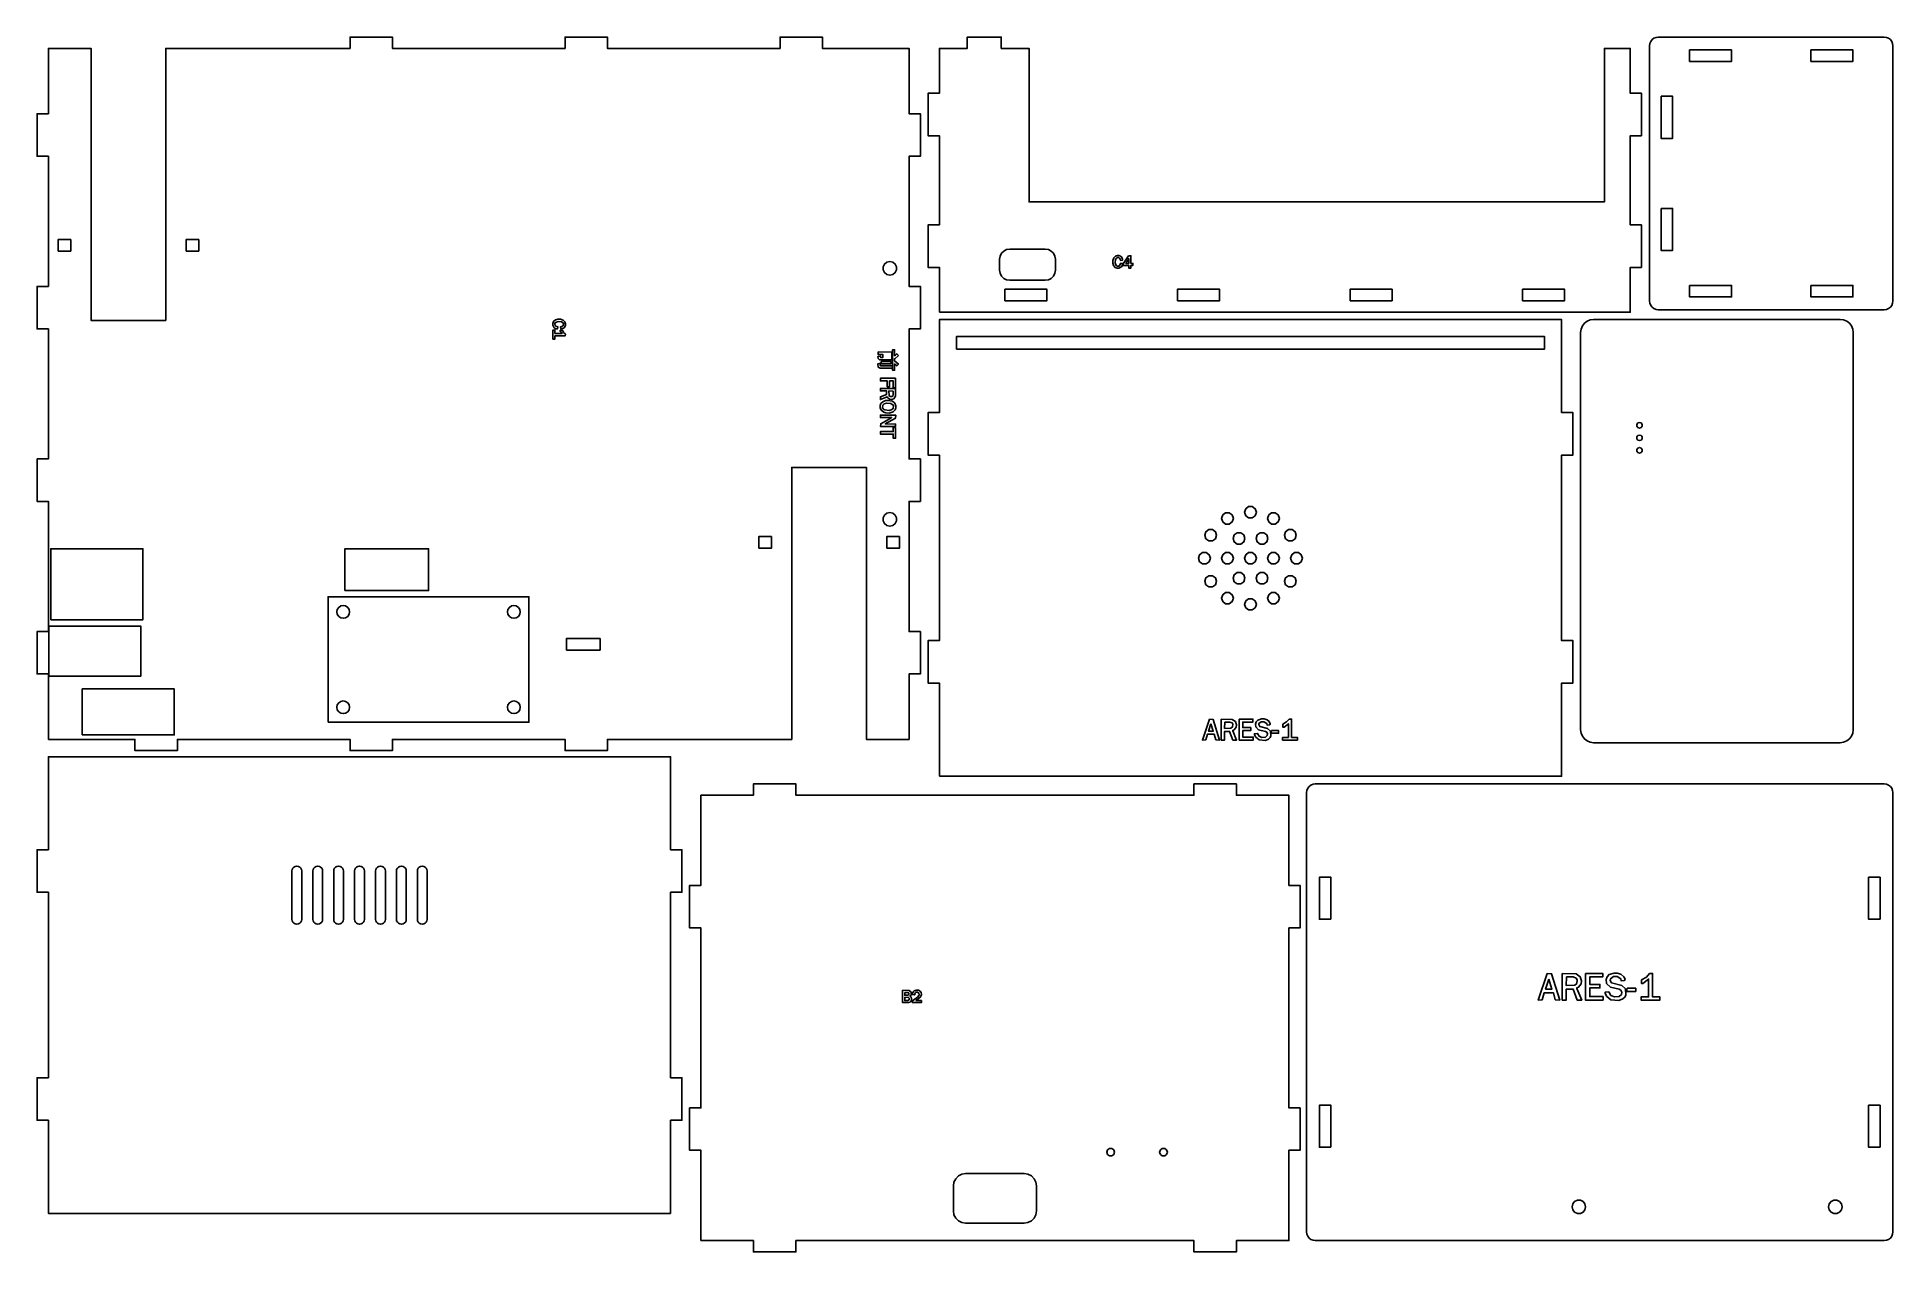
# Model space of a CAD drawing. Header units: millimetres. Extents: x 3 to 447, y 7 to 297.
import ezdxf

# ---------------------------------------------------------------- set-up
doc = ezdxf.new("R2010")
doc.units = ezdxf.units.MM
for name, color, linetype in [('CUT', 1, 'CONTINUOUS'), ('ENGRAVE', 7, 'CONTINUOUS'), ('SCORE', 5, 'CONTINUOUS')]:
    doc.layers.add(name, color=color, linetype=linetype)

msp = doc.modelspace()

# ---------------------------------------------------------------- linework, layer by layer
at = {"layer": 'CUT'}
for points in [[(5.7, 129.15), (5.7, 144.775), (3, 144.775), (3, 154.925), (5.7, 154.925), (5.7, 186.025), (3, 186.025), (3, 196.175), (5.7, 196.175), (5.7, 227.275), (3, 227.275), (3, 237.425), (5.7, 237.425), (5.7, 268.525), (3, 268.525), (3, 278.675), (5.7, 278.675), (5.7, 294.3), (15.9, 294.3), (15.9, 229.3), (33.75, 229.3), (33.75, 294.3), (77.8, 294.3), (77.8, 297), (87.95, 297), (87.95, 294.3), (129.2, 294.3), (129.2, 297), (139.35, 297), (139.35, 294.3), (180.6, 294.3), (180.6, 297), (190.75, 297), (190.75, 294.3), (211.45, 294.3), (211.45, 278.675), (214.15, 278.675), (214.15, 268.525), (211.45, 268.525), (211.45, 237.425), (214.15, 237.425), (214.15, 227.275), (211.45, 227.275), (211.45, 196.175), (214.15, 196.175), (214.15, 186.025), (211.45, 186.025), (211.45, 154.925), (214.15, 154.925), (214.15, 144.775), (211.45, 144.775), (211.45, 129.15), (201.25, 129.15), (201.25, 194.15), (183.4, 194.15), (183.4, 129.15), (139.35, 129.15), (139.35, 126.45), (129.2, 126.45), (129.2, 129.15), (87.95, 129.15), (87.95, 126.45), (77.8, 126.45), (77.8, 129.15), (36.55, 129.15), (36.55, 126.45), (26.4, 126.45), (26.4, 129.15)], [(218.7, 231.225), (383.85, 231.225), (383.85, 241.956), (386.55, 241.956), (386.55, 252.106), (383.85, 252.106), (383.85, 273.419), (386.55, 273.419), (386.55, 283.569), (383.85, 283.569), (383.85, 294.3), (377.7, 294.3), (377.7, 257.6), (240.15, 257.6), (240.15, 294.3), (233.5, 294.3), (233.5, 297), (225.35, 297), (225.35, 294.3), (218.7, 294.3), (218.7, 283.569), (216, 283.569), (216, 273.419), (218.7, 273.419), (218.7, 252.106), (216, 252.106), (216, 241.956), (218.7, 241.956)], [(388.5, 294.93), (388.5, 233.92), (388.57, 233.388), (388.777, 232.887), (389.107, 232.457), (389.537, 232.127), (390.038, 231.92), (390.57, 231.85), (444.58, 231.85), (445.112, 231.92), (445.613, 232.127), (446.043, 232.457), (446.373, 232.887), (446.58, 233.388), (446.65, 233.92), (446.65, 294.93), (446.58, 295.462), (446.373, 295.963), (446.043, 296.393), (445.613, 296.723), (445.112, 296.93), (444.58, 297), (390.57, 297), (390.038, 296.93), (389.537, 296.723), (389.107, 296.393), (388.777, 295.963), (388.57, 295.462)], [(398.05, 293.95), (398.05, 291.2), (408.1, 291.2), (408.1, 293.95)], [(427.05, 293.95), (427.05, 291.2), (437.1, 291.2), (437.1, 293.95)], [(391.25, 282.85), (391.25, 272.8), (394, 272.8), (394, 282.85)], [(391.25, 256.05), (391.25, 246), (394, 246), (394, 256.05)], [(8, 245.85), (8, 248.6), (11.05, 248.6), (11.05, 245.85)], [(38.6, 245.85), (38.6, 248.6), (41.65, 248.6), (41.65, 245.85)], [(246.45, 243.894), (246.33, 244.649), (245.986, 245.324), (245.45, 245.861), (244.774, 246.205), (244.019, 246.325), (235.531, 246.325), (234.776, 246.205), (234.1, 245.861), (233.564, 245.324), (233.22, 244.649), (233.1, 243.894), (233.1, 241.305), (233.22, 240.55), (233.564, 239.875), (234.1, 239.338), (234.776, 238.994), (235.531, 238.875), (244.019, 238.875), (244.774, 238.994), (245.45, 239.338), (245.986, 239.875), (246.33, 240.55), (246.45, 241.305)], [(206.875, 243.348), (207.579, 243.187), (208.144, 242.737), (208.457, 242.086), (208.457, 241.364), (208.144, 240.713), (207.579, 240.263), (206.875, 240.102), (206.171, 240.263), (205.606, 240.713), (205.293, 241.364), (205.293, 242.086), (205.606, 242.737), (206.171, 243.187)], [(234.375, 233.975), (244.425, 233.975), (244.425, 236.725), (234.375, 236.725)], [(275.625, 233.975), (285.675, 233.975), (285.675, 236.725), (275.625, 236.725)], [(316.875, 233.975), (326.925, 233.975), (326.925, 236.725), (316.875, 236.725)], [(358.125, 233.975), (368.175, 233.975), (368.175, 236.725), (358.125, 236.725)], [(398.05, 237.65), (398.05, 234.9), (408.1, 234.9), (408.1, 237.65)], [(427.05, 237.65), (427.05, 234.9), (437.1, 234.9), (437.1, 237.65)], [(218.7, 120.35), (367.45, 120.35), (367.45, 142.6), (370.15, 142.6), (370.15, 152.75), (367.45, 152.75), (367.45, 197.1), (370.15, 197.1), (370.15, 207.25), (367.45, 207.25), (367.45, 229.5), (218.7, 229.5), (218.7, 207.25), (216, 207.25), (216, 197.1), (218.7, 197.1), (218.7, 152.75), (216, 152.75), (216, 142.6), (218.7, 142.6)], [(372, 131.42), (372, 226.43), (372.104, 227.221), (372.411, 227.963), (372.9, 228.6), (373.537, 229.089), (374.279, 229.396), (375.07, 229.5), (434.08, 229.5), (434.871, 229.396), (435.613, 229.089), (436.25, 228.6), (436.739, 227.963), (437.046, 227.221), (437.15, 226.43), (437.15, 131.42), (437.046, 130.629), (436.739, 129.887), (436.25, 129.25), (435.613, 128.761), (434.871, 128.454), (434.08, 128.35), (375.07, 128.35), (374.279, 128.454), (373.537, 128.761), (372.9, 129.25), (372.411, 129.887), (372.104, 130.629)], [(386.075, 204.896), (386.469, 204.768), (386.713, 204.432), (386.713, 204.018), (386.469, 203.682), (386.075, 203.554), (385.681, 203.682), (385.437, 204.018), (385.437, 204.432), (385.681, 204.768)], [(386.075, 201.896), (386.469, 201.768), (386.713, 201.432), (386.713, 201.018), (386.469, 200.682), (386.075, 200.554), (385.681, 200.682), (385.437, 201.018), (385.437, 201.432), (385.681, 201.768)], [(386.075, 198.896), (386.469, 198.768), (386.713, 198.432), (386.713, 198.018), (386.469, 197.682), (386.075, 197.554), (385.681, 197.682), (385.437, 198.018), (385.437, 198.432), (385.681, 198.768)], [(206.875, 183.348), (207.579, 183.187), (208.144, 182.737), (208.457, 182.086), (208.457, 181.364), (208.144, 180.713), (207.579, 180.263), (206.875, 180.102), (206.171, 180.263), (205.606, 180.713), (205.293, 181.364), (205.293, 182.086), (205.606, 182.737), (206.171, 183.187)], [(288.996, 181.951), (288.725, 182.787), (288.014, 183.303), (287.136, 183.303), (286.425, 182.787), (286.154, 181.951), (286.425, 181.116), (287.136, 180.6), (288.014, 180.6), (288.725, 181.116)], [(294.496, 183.425), (294.225, 184.26), (293.514, 184.777), (292.636, 184.777), (291.925, 184.26), (291.654, 183.425), (291.925, 182.59), (292.636, 182.073), (293.514, 182.073), (294.225, 182.59)], [(299.996, 181.951), (299.725, 182.787), (299.014, 183.303), (298.136, 183.303), (297.425, 182.787), (297.154, 181.951), (297.425, 181.116), (298.136, 180.6), (299.014, 180.6), (299.725, 181.116)], [(175.5, 174.85), (175.5, 177.6), (178.55, 177.6), (178.55, 174.85)], [(206.1, 174.85), (206.1, 177.6), (209.15, 177.6), (209.15, 174.85)], [(284.97, 177.925), (284.698, 178.76), (283.988, 179.277), (283.11, 179.277), (282.399, 178.76), (282.128, 177.925), (282.399, 177.09), (283.11, 176.573), (283.988, 176.573), (284.698, 177.09)], [(291.746, 177.188), (291.475, 178.023), (290.764, 178.54), (289.886, 178.54), (289.175, 178.023), (288.904, 177.188), (289.175, 176.353), (289.886, 175.837), (290.764, 175.837), (291.475, 176.353)], [(297.246, 177.188), (296.975, 178.023), (296.264, 178.54), (295.386, 178.54), (294.675, 178.023), (294.404, 177.188), (294.675, 176.353), (295.386, 175.837), (296.264, 175.837), (296.975, 176.353)], [(304.022, 177.925), (303.751, 178.76), (303.04, 179.277), (302.162, 179.277), (301.452, 178.76), (301.18, 177.925), (301.452, 177.09), (302.162, 176.573), (303.04, 176.573), (303.751, 177.09)], [(283.496, 172.425), (283.225, 173.26), (282.514, 173.777), (281.636, 173.777), (280.925, 173.26), (280.654, 172.425), (280.925, 171.59), (281.636, 171.073), (282.514, 171.073), (283.225, 171.59)], [(288.996, 172.425), (288.725, 173.26), (288.014, 173.777), (287.136, 173.777), (286.425, 173.26), (286.154, 172.425), (286.425, 171.59), (287.136, 171.073), (288.014, 171.073), (288.725, 171.59)], [(294.496, 172.425), (294.225, 173.26), (293.514, 173.777), (292.636, 173.777), (291.925, 173.26), (291.654, 172.425), (291.925, 171.59), (292.636, 171.073), (293.514, 171.073), (294.225, 171.59)], [(299.996, 172.425), (299.725, 173.26), (299.014, 173.777), (298.136, 173.777), (297.425, 173.26), (297.154, 172.425), (297.425, 171.59), (298.136, 171.073), (299.014, 171.073), (299.725, 171.59)], [(305.496, 172.425), (305.225, 173.26), (304.514, 173.777), (303.636, 173.777), (302.925, 173.26), (302.654, 172.425), (302.925, 171.59), (303.636, 171.073), (304.514, 171.073), (305.225, 171.59)], [(291.746, 167.662), (291.475, 168.497), (290.764, 169.013), (289.886, 169.013), (289.175, 168.497), (288.904, 167.662), (289.175, 166.827), (289.886, 166.31), (290.764, 166.31), (291.475, 166.827)], [(297.246, 167.662), (296.975, 168.497), (296.264, 169.013), (295.386, 169.013), (294.675, 168.497), (294.404, 167.662), (294.675, 166.827), (295.386, 166.31), (296.264, 166.31), (296.975, 166.827)], [(284.97, 166.925), (284.698, 167.76), (283.988, 168.277), (283.11, 168.277), (282.399, 167.76), (282.128, 166.925), (282.399, 166.09), (283.11, 165.573), (283.988, 165.573), (284.698, 166.09)], [(288.996, 162.899), (288.725, 163.734), (288.014, 164.25), (287.136, 164.25), (286.425, 163.734), (286.154, 162.899), (286.425, 162.063), (287.136, 161.547), (288.014, 161.547), (288.725, 162.063)], [(299.996, 162.899), (299.725, 163.734), (299.014, 164.25), (298.136, 164.25), (297.425, 163.734), (297.154, 162.899), (297.425, 162.063), (298.136, 161.547), (299.014, 161.547), (299.725, 162.063)], [(304.022, 166.925), (303.751, 167.76), (303.04, 168.277), (302.162, 168.277), (301.452, 167.76), (301.18, 166.925), (301.452, 166.09), (302.162, 165.573), (303.04, 165.573), (303.751, 166.09)], [(76.175, 161.149), (76.758, 161.033), (77.252, 160.702), (77.583, 160.208), (77.699, 159.625), (77.583, 159.042), (77.252, 158.548), (76.758, 158.217), (76.175, 158.101), (75.592, 158.217), (75.098, 158.548), (74.767, 159.042), (74.651, 159.625), (74.767, 160.208), (75.098, 160.702), (75.592, 161.033)], [(116.975, 161.149), (117.558, 161.033), (118.052, 160.702), (118.383, 160.208), (118.499, 159.625), (118.383, 159.042), (118.052, 158.548), (117.558, 158.217), (116.975, 158.101), (116.392, 158.217), (115.898, 158.548), (115.567, 159.042), (115.451, 159.625), (115.567, 160.208), (115.898, 160.702), (116.392, 161.033)], [(294.496, 161.425), (294.225, 162.26), (293.514, 162.777), (292.636, 162.777), (291.925, 162.26), (291.654, 161.425), (291.925, 160.59), (292.636, 160.073), (293.514, 160.073), (294.225, 160.59)], [(129.55, 150.5), (129.55, 153.25), (137.6, 153.25), (137.6, 150.5)], [(76.175, 138.349), (76.758, 138.233), (77.252, 137.902), (77.583, 137.408), (77.699, 136.825), (77.583, 136.242), (77.252, 135.748), (76.758, 135.417), (76.175, 135.301), (75.592, 135.417), (75.098, 135.748), (74.767, 136.242), (74.651, 136.825), (74.767, 137.408), (75.098, 137.902), (75.592, 138.233)], [(116.975, 138.349), (117.558, 138.233), (118.052, 137.902), (118.383, 137.408), (118.499, 136.825), (118.383, 136.242), (118.052, 135.748), (117.558, 135.417), (116.975, 135.301), (116.392, 135.417), (115.898, 135.748), (115.567, 136.242), (115.451, 136.825), (115.567, 137.408), (115.898, 137.902), (116.392, 138.233)], [(154.45, 15.85), (5.7, 15.85), (5.7, 38.1), (3, 38.1), (3, 48.25), (5.7, 48.25), (5.7, 92.6), (3, 92.6), (3, 102.75), (5.7, 102.75), (5.7, 125), (154.45, 125), (154.45, 102.75), (157.15, 102.75), (157.15, 92.6), (154.45, 92.6), (154.45, 48.25), (157.15, 48.25), (157.15, 38.1), (154.45, 38.1)], [(161.7, 9.35), (174.25, 9.35), (174.25, 6.65), (184.4, 6.65), (184.4, 9.35), (279.55, 9.35), (279.55, 6.65), (289.7, 6.65), (289.7, 9.35), (302.25, 9.35), (302.25, 30.925), (304.95, 30.925), (304.95, 41.075), (302.25, 41.075), (302.25, 84.075), (304.95, 84.075), (304.95, 94.225), (302.25, 94.225), (302.25, 115.8), (289.7, 115.8), (289.7, 118.5), (279.55, 118.5), (279.55, 115.8), (184.4, 115.8), (184.4, 118.5), (174.25, 118.5), (174.25, 115.8), (161.7, 115.8), (161.7, 94.225), (159, 94.225), (159, 84.075), (161.7, 84.075), (161.7, 41.075), (159, 41.075), (159, 30.925), (161.7, 30.925)], [(444.58, 9.35), (308.57, 9.35), (308.038, 9.42), (307.537, 9.627), (307.107, 9.957), (306.777, 10.387), (306.57, 10.888), (306.5, 11.42), (306.5, 116.43), (306.57, 116.962), (306.777, 117.463), (307.107, 117.893), (307.537, 118.223), (308.038, 118.43), (308.57, 118.5), (444.58, 118.5), (445.112, 118.43), (445.613, 118.223), (446.043, 117.893), (446.373, 117.463), (446.58, 116.962), (446.65, 116.43), (446.65, 11.42), (446.58, 10.888), (446.373, 10.387), (446.043, 9.957), (445.613, 9.627), (445.112, 9.42)], [(63.9, 97.719), (63.956, 98.072), (64.116, 98.386), (64.364, 98.634), (64.678, 98.794), (65.031, 98.85), (65.119, 98.85), (65.472, 98.794), (65.786, 98.634), (66.034, 98.386), (66.194, 98.072), (66.25, 97.719), (66.25, 86.131), (66.194, 85.778), (66.034, 85.464), (65.786, 85.216), (65.472, 85.056), (65.119, 85), (65.031, 85), (64.678, 85.056), (64.364, 85.216), (64.116, 85.464), (63.956, 85.778), (63.9, 86.131)], [(68.9, 97.719), (68.956, 98.072), (69.116, 98.386), (69.364, 98.634), (69.678, 98.794), (70.031, 98.85), (70.119, 98.85), (70.472, 98.794), (70.786, 98.634), (71.034, 98.386), (71.194, 98.072), (71.25, 97.719), (71.25, 86.131), (71.194, 85.778), (71.034, 85.464), (70.786, 85.216), (70.472, 85.056), (70.119, 85), (70.031, 85), (69.678, 85.056), (69.364, 85.216), (69.116, 85.464), (68.956, 85.778), (68.9, 86.131)], [(73.9, 97.719), (73.956, 98.072), (74.116, 98.386), (74.364, 98.634), (74.678, 98.794), (75.031, 98.85), (75.119, 98.85), (75.472, 98.794), (75.786, 98.634), (76.034, 98.386), (76.194, 98.072), (76.25, 97.719), (76.25, 86.131), (76.194, 85.778), (76.034, 85.464), (75.786, 85.216), (75.472, 85.056), (75.119, 85), (75.031, 85), (74.678, 85.056), (74.364, 85.216), (74.116, 85.464), (73.956, 85.778), (73.9, 86.131)], [(78.9, 97.719), (78.956, 98.072), (79.116, 98.386), (79.364, 98.634), (79.678, 98.794), (80.031, 98.85), (80.119, 98.85), (80.472, 98.794), (80.786, 98.634), (81.034, 98.386), (81.194, 98.072), (81.25, 97.719), (81.25, 86.131), (81.194, 85.778), (81.034, 85.464), (80.786, 85.216), (80.472, 85.056), (80.119, 85), (80.031, 85), (79.678, 85.056), (79.364, 85.216), (79.116, 85.464), (78.956, 85.778), (78.9, 86.131)], [(83.9, 97.719), (83.956, 98.072), (84.116, 98.386), (84.364, 98.634), (84.678, 98.794), (85.031, 98.85), (85.119, 98.85), (85.472, 98.794), (85.786, 98.634), (86.034, 98.386), (86.194, 98.072), (86.25, 97.719), (86.25, 86.131), (86.194, 85.778), (86.034, 85.464), (85.786, 85.216), (85.472, 85.056), (85.119, 85), (85.031, 85), (84.678, 85.056), (84.364, 85.216), (84.116, 85.464), (83.956, 85.778), (83.9, 86.131)], [(88.9, 97.719), (88.956, 98.072), (89.116, 98.386), (89.364, 98.634), (89.678, 98.794), (90.031, 98.85), (90.119, 98.85), (90.472, 98.794), (90.786, 98.634), (91.034, 98.386), (91.194, 98.072), (91.25, 97.719), (91.25, 86.131), (91.194, 85.778), (91.034, 85.464), (90.786, 85.216), (90.472, 85.056), (90.119, 85), (90.031, 85), (89.678, 85.056), (89.364, 85.216), (89.116, 85.464), (88.956, 85.778), (88.9, 86.131)], [(93.9, 97.719), (93.956, 98.072), (94.116, 98.386), (94.364, 98.634), (94.678, 98.794), (95.031, 98.85), (95.119, 98.85), (95.472, 98.794), (95.786, 98.634), (96.034, 98.386), (96.194, 98.072), (96.25, 97.719), (96.25, 86.131), (96.194, 85.778), (96.034, 85.464), (95.786, 85.216), (95.472, 85.056), (95.119, 85), (95.031, 85), (94.678, 85.056), (94.364, 85.216), (94.116, 85.464), (93.956, 85.778), (93.9, 86.131)], [(312.3, 86.15), (309.55, 86.15), (309.55, 96.2), (312.3, 96.2)], [(443.6, 86.15), (440.85, 86.15), (440.85, 96.2), (443.6, 96.2)], [(312.3, 31.65), (309.55, 31.65), (309.55, 41.7), (312.3, 41.7)], [(443.6, 31.65), (440.85, 31.65), (440.85, 41.7), (443.6, 41.7)], [(260.596, 30.475), (260.42, 31.016), (259.96, 31.351), (259.39, 31.351), (258.93, 31.016), (258.754, 30.475), (258.93, 29.934), (259.39, 29.599), (259.96, 29.599), (260.42, 29.934)], [(273.196, 30.475), (273.02, 31.016), (272.56, 31.351), (271.99, 31.351), (271.53, 31.016), (271.354, 30.475), (271.53, 29.934), (271.99, 29.599), (272.56, 29.599), (273.02, 29.934)], [(241.9, 22.419), (241.756, 23.329), (241.341, 24.144), (240.694, 24.791), (239.879, 25.206), (238.969, 25.35), (224.981, 25.35), (224.071, 25.206), (223.256, 24.791), (222.609, 24.144), (222.194, 23.329), (222.05, 22.419), (222.05, 16.431), (222.194, 15.521), (222.609, 14.706), (223.256, 14.059), (224.071, 13.644), (224.981, 13.5), (238.969, 13.5), (239.879, 13.644), (240.694, 14.059), (241.341, 14.706), (241.756, 15.521), (241.9, 16.431)], [(369.952, 17.425), (370.113, 18.129), (370.563, 18.694), (371.214, 19.007), (371.936, 19.007), (372.587, 18.694), (373.037, 18.129), (373.198, 17.425), (373.037, 16.721), (372.587, 16.156), (371.936, 15.843), (371.214, 15.843), (370.563, 16.156), (370.113, 16.721)], [(431.252, 17.425), (431.413, 18.129), (431.863, 18.694), (432.514, 19.007), (433.236, 19.007), (433.887, 18.694), (434.337, 18.129), (434.498, 17.425), (434.337, 16.721), (433.887, 16.156), (433.236, 15.843), (432.514, 15.843), (431.863, 16.156), (431.413, 16.721)]]:
    msp.add_lwpolyline(points, close=True, dxfattribs=at)
at = {"layer": 'ENGRAVE'}
for points in [[(261.262, 244.79), (261.585, 244.79), (261.992, 244.654), (262.23, 244.464), (262.508, 243.953), (262.441, 243.684), (261.986, 243.619), (261.932, 243.942), (261.752, 244.195), (261.545, 244.298), (261.259, 244.298), (261.054, 244.196), (260.832, 243.864), (260.753, 243.032), (260.869, 242.608), (261.052, 242.351), (261.255, 242.25), (261.653, 242.287), (261.856, 242.456), (261.997, 242.925), (262.518, 242.859), (262.456, 242.49), (262.225, 242.074), (261.635, 241.756), (261.174, 241.756), (260.715, 241.94), (260.354, 242.392), (260.177, 242.966), (260.177, 243.624), (260.399, 244.245), (260.807, 244.653)], [(263.932, 244.748), (264.502, 244.748), (264.502, 242.915), (264.96, 242.915), (264.96, 242.423), (264.502, 242.423), (264.502, 241.798), (263.969, 241.798), (263.969, 242.423), (262.635, 242.423), (262.635, 242.846)], [(263.969, 244.073), (263.981, 244.086), (263.286, 242.915), (263.969, 242.915)], [(129.315, 228.501), (129.315, 228.179), (129.179, 227.772), (128.989, 227.534), (128.479, 227.255), (128.209, 227.323), (128.144, 227.778), (128.468, 227.832), (128.72, 228.012), (128.823, 228.219), (128.823, 228.505), (128.721, 228.71), (128.389, 228.931), (127.557, 229.01), (127.134, 228.895), (126.877, 228.711), (126.776, 228.509), (126.812, 228.11), (126.981, 227.907), (127.45, 227.767), (127.385, 227.246), (127.015, 227.308), (126.599, 227.539), (126.282, 228.128), (126.282, 228.589), (126.465, 229.048), (126.918, 229.41), (127.492, 229.587), (128.149, 229.587), (128.77, 229.365), (129.179, 228.956)], [(129.28, 226.025), (129.219, 225.595), (126.773, 225.595), (126.773, 224.845), (126.323, 224.845), (126.323, 226.962), (126.773, 226.962), (126.773, 226.17), (128.505, 226.17), (128.073, 226.701), (128.073, 226.92), (128.566, 226.92), (128.836, 226.425)], [(208.915, 220.915), (208.052, 220.114), (207.985, 220.158), (207.985, 219.611), (208.919, 218.842), (208.517, 218.439), (207.985, 218.881), (207.985, 217.38), (207.525, 217.38), (207.525, 222.268), (207.985, 222.268), (207.985, 220.838), (208.235, 220.993), (208.502, 221.328)], [(222.775, 222.425), (363.375, 222.425), (363.375, 225.425), (222.775, 225.425)], [(207.465, 218.466), (207.465, 217.901), (204.581, 217.901), (204.097, 218.143), (203.97, 218.909), (204.617, 219.071), (204.552, 218.546), (204.606, 218.466)], [(207.36, 221.693), (207.36, 219.88), (204.406, 219.88), (204.093, 220.193), (204.022, 220.69), (204.572, 220.769), (204.68, 220.393), (205.181, 220.393), (205.181, 221.177), (204.088, 221.125), (204.088, 221.749)], [(207.167, 219.455), (207.087, 218.891), (204.817, 218.891), (204.817, 219.455)], [(208.246, 215.445), (208.246, 213.161), (207.681, 213.161), (207.681, 214.828), (206.788, 214.828), (206.788, 213.422), (206.223, 213.422), (206.223, 214.828), (204.608, 214.828), (204.608, 215.445)], [(208.249, 213.049), (208.193, 211.145), (207.791, 210.571), (207.216, 210.399), (206.804, 210.458), (206.345, 210.802), (206.255, 211.026), (206.187, 211.026), (204.608, 210.349), (204.608, 211.038), (206.067, 211.611), (206.067, 212.432), (204.608, 212.432), (204.608, 213.049)], [(208.298, 208.854), (208.298, 208.401), (208.129, 207.895), (207.679, 207.445), (206.7, 207.119), (205.887, 207.173), (205.388, 207.339), (204.781, 207.836), (204.556, 208.398), (204.556, 208.957), (204.726, 209.411), (205.172, 209.857), (205.83, 210.131), (206.486, 210.185), (207.461, 209.969), (208.02, 209.521)], [(207.732, 208.772), (207.644, 209.033), (207.12, 209.415), (206.074, 209.514), (205.492, 209.32), (205.17, 208.998), (205.123, 208.396), (205.399, 208.028), (205.674, 207.89), (206.733, 207.79), (207.172, 207.887), (207.503, 208.076), (207.685, 208.349)], [(207.681, 212.384), (206.636, 212.428), (206.682, 211.372), (206.894, 211.117), (207.342, 211.073), (207.544, 211.194), (207.681, 211.561)], [(208.255, 206.643), (208.189, 205.908), (205.757, 204.552), (208.246, 204.505), (208.246, 203.943), (204.597, 203.943), (204.667, 204.574), (206.943, 205.844), (207.263, 206.111), (207.23, 206.065), (204.608, 206.08), (204.608, 206.643)], [(208.246, 203.726), (208.246, 201.13), (207.681, 201.13), (207.681, 202.12), (204.608, 202.12), (204.608, 202.736), (207.681, 202.736), (207.681, 203.726)], [(283.271, 134.012), (284.146, 133.924), (285.669, 128.975), (284.794, 129.073), (284.431, 130.377), (282.76, 130.377), (282.398, 129.074), (281.591, 128.973)], [(286.084, 134.007), (288.696, 133.93), (289.479, 133.383), (289.714, 132.599), (289.634, 132.042), (289.164, 131.415), (288.836, 131.284), (288.836, 131.154), (289.763, 128.992), (288.887, 128.992), (288.085, 131.033), (286.868, 131.033), (286.868, 128.992), (286.084, 128.992)], [(286.937, 133.294), (286.872, 131.748), (288.407, 131.815), (288.787, 132.132), (288.852, 132.787), (288.669, 133.094), (288.135, 133.294)], [(290.386, 134.004), (293.649, 134.004), (293.649, 133.294), (291.243, 133.294), (291.243, 131.963), (293.139, 131.963), (293.139, 131.252), (291.243, 131.252), (291.243, 129.702), (293.722, 129.702), (293.722, 128.992), (290.386, 128.992)], [(295.72, 134.077), (296.336, 134.077), (297.026, 133.847), (297.567, 133.384), (297.817, 132.883), (297.698, 132.646), (297.042, 132.552), (296.96, 132.966), (296.292, 133.367), (295.624, 133.367), (295.098, 132.972), (295.04, 132.682), (295.292, 132.24), (297.171, 131.734), (297.875, 131.108), (297.952, 130.024), (297.79, 129.619), (297.397, 129.225), (296.626, 128.917), (295.114, 129.068), (294.347, 129.682), (294.032, 130.232), (294.032, 130.492), (294.77, 130.585), (295.15, 129.9), (295.825, 129.631), (296.644, 129.699), (297.102, 130.092), (297.164, 130.461), (296.973, 130.844), (296.647, 131.039), (295.03, 131.407), (294.328, 132.108), (294.249, 132.819), (294.408, 133.373), (294.807, 133.773)], [(302.327, 134.004), (302.909, 134.004), (302.909, 129.629), (304.295, 129.629), (304.295, 128.992), (300.741, 128.992), (300.741, 129.629), (302.126, 129.629), (302.126, 132.892), (301.095, 132.054), (300.814, 132.054), (300.814, 132.795), (301.724, 133.326)], [(283.627, 132.844), (283.042, 131.088), (284.154, 131.088)], [(298.131, 131.233), (299.774, 131.233), (299.774, 130.596), (298.025, 130.596)], [(363.99, 73.22), (365.073, 73.112), (367.012, 66.809), (365.95, 66.927), (365.483, 68.606), (363.292, 68.606), (362.825, 66.928), (361.852, 66.806)], [(364.429, 71.844), (363.636, 69.463), (365.144, 69.463)], [(367.616, 73.215), (370.936, 73.118), (371.926, 72.425), (372.224, 71.433), (372.123, 70.729), (371.529, 69.936), (371.097, 69.764), (371.097, 69.571), (372.274, 66.825), (371.21, 66.825), (370.179, 69.45), (368.566, 69.45), (368.566, 66.825), (367.616, 66.825)], [(368.655, 72.356), (368.57, 70.311), (370.584, 70.398), (371.089, 70.819), (371.175, 71.683), (370.929, 72.094), (370.229, 72.356)], [(373.147, 73.213), (377.284, 73.213), (377.284, 72.356), (374.191, 72.356), (374.191, 70.588), (376.628, 70.588), (376.628, 69.731), (374.191, 69.731), (374.191, 67.681), (377.378, 67.681), (377.378, 66.825), (373.147, 66.825)], [(379.981, 73.306), (380.763, 73.306), (381.641, 73.014), (382.327, 72.425), (382.64, 71.8), (382.5, 71.521), (381.699, 71.406), (381.595, 71.925), (380.719, 72.45), (379.843, 72.45), (379.15, 71.93), (379.071, 71.536), (379.407, 70.948), (381.827, 70.297), (382.719, 69.504), (382.817, 68.128), (382.613, 67.619), (382.116, 67.121), (381.136, 66.729), (379.207, 66.922), (378.232, 67.703), (377.834, 68.398), (377.834, 68.701), (378.739, 68.814), (379.223, 67.942), (380.106, 67.589), (381.175, 67.678), (381.779, 68.196), (381.862, 68.691), (381.608, 69.198), (381.178, 69.456), (379.103, 69.928), (378.214, 70.817), (378.114, 71.715), (378.314, 72.415), (378.818, 72.919)], [(388.483, 73.213), (389.191, 73.213), (389.191, 67.588), (390.972, 67.588), (390.972, 66.825), (386.459, 66.825), (386.459, 67.588), (388.241, 67.588), (388.241, 71.871), (386.876, 70.763), (386.553, 70.763), (386.553, 71.67), (387.714, 72.347)], [(209.889, 69.172), (211.487, 69.126), (211.922, 68.739), (211.922, 68.028), (211.67, 67.775), (211.667, 67.774), (211.764, 67.732), (212.05, 67.304), (212.003, 66.695), (211.715, 66.359), (211.34, 66.219), (209.889, 66.219)], [(210.459, 68.673), (210.427, 68.002), (211.165, 68.002), (211.395, 68.167), (211.427, 68.418), (211.269, 68.638)], [(210.46, 67.507), (210.427, 66.711), (211.167, 66.711), (211.472, 66.914), (211.472, 67.319), (211.321, 67.471)], [(213.184, 69.212), (213.725, 69.167), (214.097, 68.981), (214.377, 68.607), (214.423, 68.19), (214.375, 67.949), (214.108, 67.503), (213.143, 66.711), (214.422, 66.711), (214.422, 66.219), (212.264, 66.219), (212.264, 66.661), (213.463, 67.56), (213.778, 67.914), (213.846, 68.084), (213.81, 68.513), (213.5, 68.719), (213.179, 68.719), (212.976, 68.617), (212.797, 68.332), (212.797, 68.066), (212.232, 68.207), (212.444, 68.791), (212.684, 69.03)], [(383.1, 69.65), (385.159, 69.65), (385.159, 68.888), (382.973, 68.888)]]:
    msp.add_lwpolyline(points, close=True, dxfattribs=at)
at = {"layer": 'SCORE'}
for points in [[(6.275, 157.725), (6.275, 174.725), (28.275, 174.725), (28.275, 157.725)], [(76.575, 164.725), (76.575, 174.725), (96.575, 174.725), (96.575, 164.725)], [(72.575, 133.225), (72.575, 163.225), (120.575, 163.225), (120.575, 133.225)], [(5.775, 144.225), (5.775, 156.225), (27.775, 156.225), (27.775, 144.225)], [(13.775, 130.225), (13.775, 141.225), (35.775, 141.225), (35.775, 130.225)]]:
    msp.add_lwpolyline(points, close=True, dxfattribs=at)

doc.saveas('drawing.dxf')
